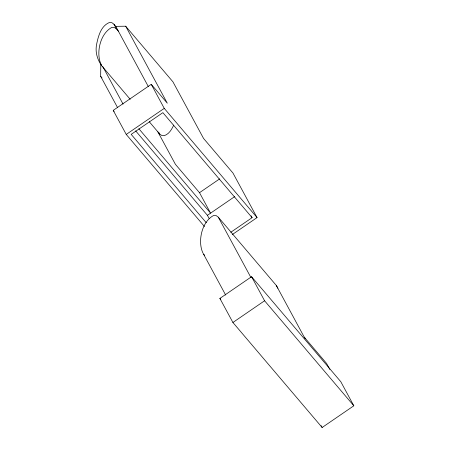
<?xml version="1.0" encoding="UTF-8"?>
<svg xmlns="http://www.w3.org/2000/svg" width="450" height="450" viewBox="0 0 450 450"><rect width="100%" height="100%" fill="white"/><g stroke="black" fill="none" stroke-linecap="round" stroke-linejoin="round"><path stroke-width="0.67" d="M117.636 107.724L100.659 76.326L100.817 63.675M173.706 125.145C171.726 129.459 169.003 134.168 164.211 135.692L161.741 135.495L159.643 133.942L149.237 121.697M204.508 226.553L126.236 134.432L113.226 110.368L151.245 84.313L167.304 103.213L125.668 26.207L115.763 26.348L113.979 24.249L111.876 22.697L109.406 22.5C100.918 25.976 98.246 36.259 96.593 44.438C95.057 52.02 97.301 59.462 101.644 65.683L130.185 99.281M126.236 134.432L164.256 108.377L151.245 84.313M138.859 128.739L210.578 213.143L199.513 192.684L219.679 178.869M209.076 218.396L207.405 215.314L234.771 196.56M230.788 232.273L252.101 217.665L251.1 215.814M232.284 234.568L257.057 217.592L232.982 173.07L203.541 138.414L172.958 81.861L125.668 26.207M219.893 298.418L251.578 276.705L340.808 381.724L353.824 405.787L322.138 427.5L232.909 322.487L219.893 298.418L220.804 299.492M232.909 322.487L264.589 300.774L251.578 276.705M118.361 31.162L116.578 29.059L114.474 27.512L112.011 27.315C99.894 33.491 95.417 54.084 101.644 65.683M277.892 288.242L276.294 285.441L218.295 217.181L216.197 215.634L213.727 215.438C201.724 221.524 197.376 241.644 203.04 253.249M164.256 108.377L257.057 217.592M252.101 217.665L162.872 112.652L131.186 134.364L206.308 222.767M100.659 76.326L102.021 77.934M199.513 192.684L175.421 164.329L157.854 131.844M135.664 130.877L207.405 215.314M113.226 110.368L114.114 111.42M276.294 285.441L304.273 337.185L326.582 363.437L329.833 369.456M264.589 300.774L353.824 405.787M204.716 255.409L203.361 253.806L225.664 295.054M115.763 26.348L148.393 86.698M113.979 24.249L116.578 29.059M218.295 217.181L250.993 277.656M321.137 425.649L322.138 427.5M158.991 132.739L159.643 133.942M102.774 66.578L123.064 104.108M304.273 337.185A15.446 10.907 -28.4 0 1 305.235 338.608"/></g></svg>
